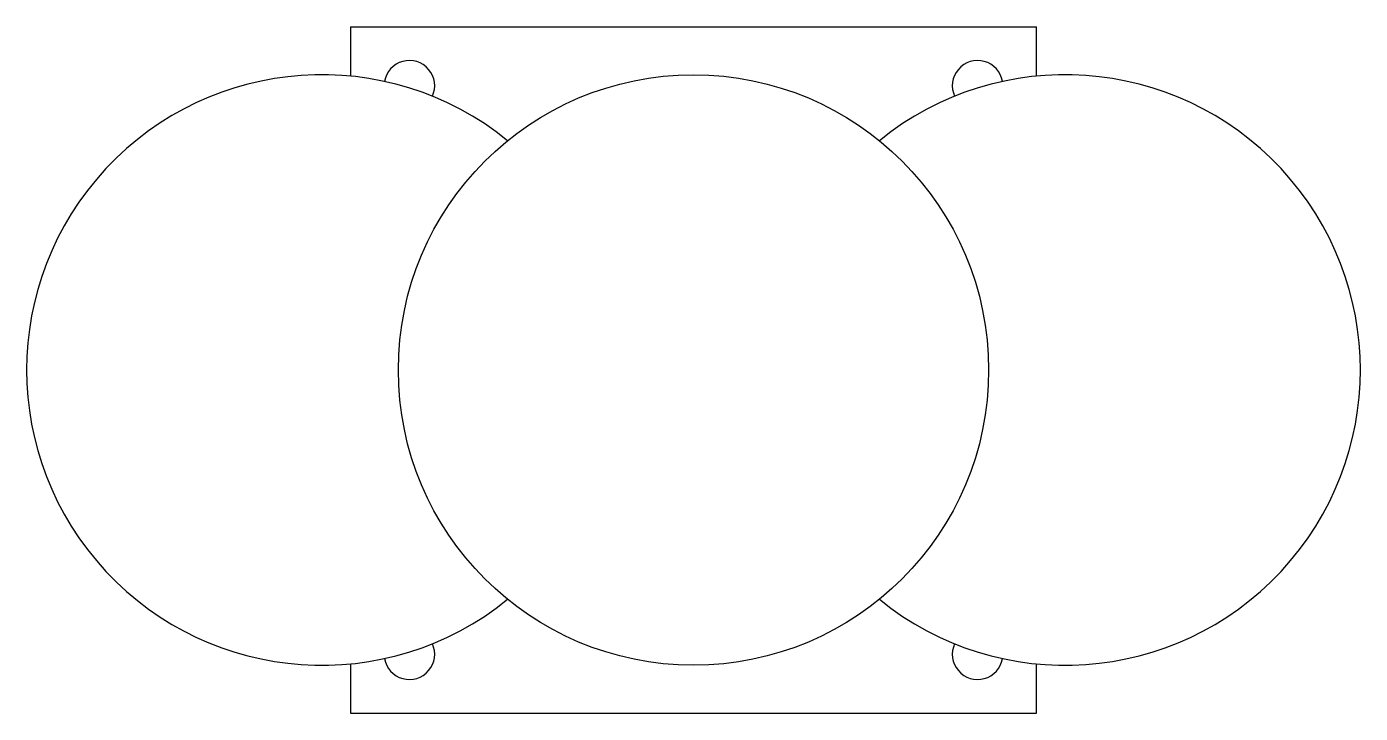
# Model space of a CAD drawing. Extents: x -0.52 to 0.52, y -0.27 to 0.27.
import ezdxf

# ---------------------------------------------------------------- set-up
doc = ezdxf.new("R2010")
doc.units = 0
doc.header["$LTSCALE"] = 0.75
doc.layers.get('0').update_dxf_attribs({"color": 253, "linetype": 'CONTINUOUS'})

msp = doc.modelspace()

# ---------------------------------------------------------------- linework, layer by layer
at = {"color": 0, "linetype": 'BYBLOCK'}
for p, q in [((-0.2674, 0.2674), (-0.2674, 0.2289)), ((-0.2674, 0.2674), (0.2674, 0.2674)), ((0.2674, 0.2289), (0.2674, 0.2674)), ((-0.2674, -0.2289), (-0.2674, -0.2674)), ((0.2674, -0.2674), (0.2674, -0.2289)), ((-0.2674, -0.2674), (0.2674, -0.2674))]:
    msp.add_line(p, q, dxfattribs=at)
msp.add_circle((0, 0), 0.23, dxfattribs=at)
for centre, radius, start, end in [((-0.2214, 0.2214), 0.0197, 335.4245, 170.2897), ((0.2214, 0.2214), 0.0197, 9.7103, 204.5755), ((-0.2897, 0), 0.23, 50.9625, 309.0375), ((0.2897, 0), 0.23, 230.9625, 129.0375), ((-0.2214, -0.2214), 0.0197, 189.7103, 24.5755), ((0.2214, -0.2214), 0.0197, 155.4245, 350.2897)]:
    msp.add_arc(centre, radius, start, end, dxfattribs=at)

doc.saveas('drawing.dxf')
